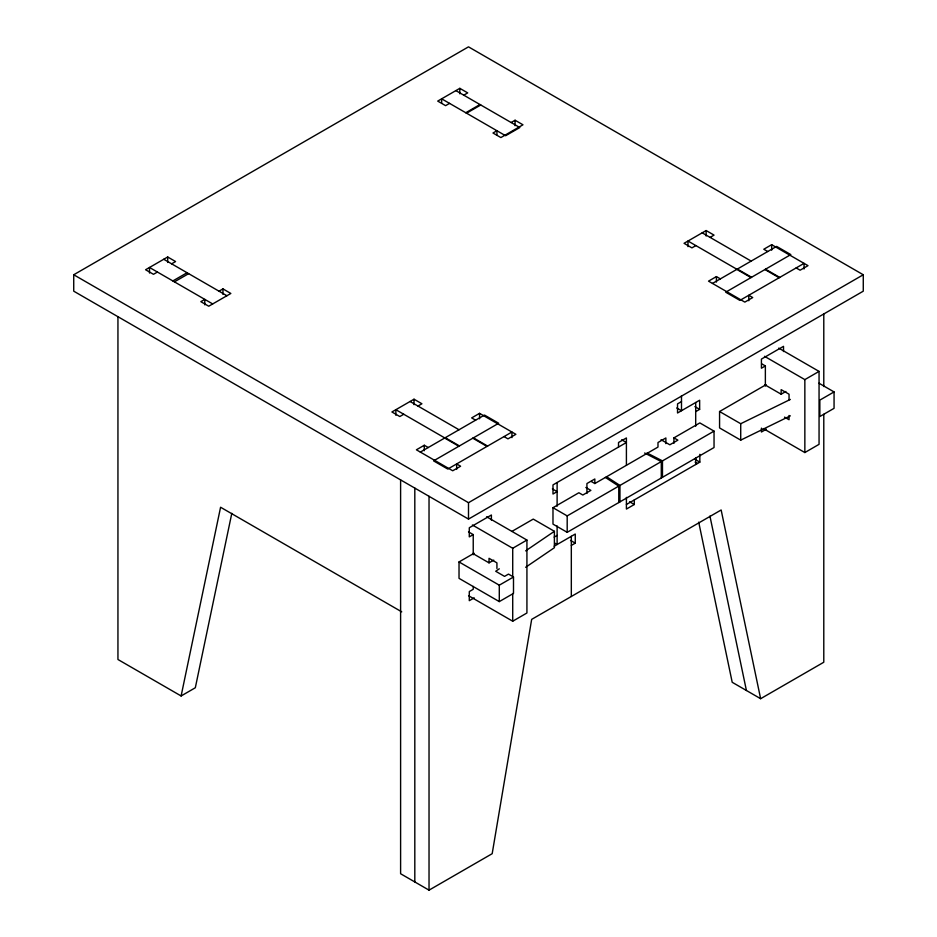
<?xml version="1.0" encoding="UTF-8"?>
<svg xmlns="http://www.w3.org/2000/svg" width="937" height="937" viewBox="0 0 937 937"><rect width="100%" height="100%" fill="white"/><g stroke="black" fill="none" stroke-linecap="round" stroke-linejoin="round"><path stroke-width="1.41" d="M117.945 316.706L117.945 659.496L181.11 695.968L220.582 507.245L401.739 611.838M231.802 513.335L195.318 687.758L181.11 695.968M499.292 568.818L495.696 571.265L504.551 576.384L508.498 574.1L513.499 576.993L513.499 593.402L499.292 601.601L459.025 578.352L459.025 561.942L474.122 553.228M525.645 550.874L554.388 531.302L533.247 519.098L511.86 531.443M525.645 567.283L554.388 547.712L554.388 531.302M73.73 274.764L468.5 46.85L863.27 274.764L863.27 291.173L468.5 519.098L73.73 291.173L73.73 274.764L468.5 502.689L863.27 274.764M171.635 263.824L175.582 261.552L167.688 256.984L145.575 269.751L153.481 274.307L157.428 272.035M463.768 95.164L467.715 92.892L459.809 88.336L437.708 101.091L445.602 105.658L449.549 103.375M172.853 280.936L187.06 272.737M465.771 112.733L479.978 104.534M174.434 281.85L188.642 273.651M466.556 113.19L480.775 104.991M219.012 291.173L222.959 288.901L230.853 293.457L208.74 306.223L200.846 301.667L204.793 299.383L204.793 304.853M511.133 122.513L515.081 120.241L522.975 124.797L500.873 137.563L492.979 133.007L496.926 130.723L496.926 134.823M417.972 406.049L421.919 403.765L414.025 399.209L391.912 411.975L399.806 416.532L403.753 414.248M710.094 237.389L714.041 235.105L706.147 230.549L684.045 243.315L691.939 247.872L695.886 245.599M428.232 447.523L424.285 445.251L416.391 449.807L452.712 470.772L460.606 466.216L456.659 463.944L456.659 469.414M504.024 436.583L507.971 438.867L515.877 434.311L479.557 413.346L471.662 417.902L475.609 420.174M720.366 278.875L716.418 276.591L708.524 281.147L744.833 302.112L752.727 297.556L748.78 295.284L748.78 300.754M796.157 267.935L800.104 270.207L807.999 265.651L771.678 244.686L763.784 249.242L767.731 251.514M420.338 452.091L484.488 415.056L498.695 423.255L433.562 460.863L447.769 469.062L511.93 432.027L511.93 437.626M712.471 283.431L776.621 246.396L790.828 254.595L725.695 292.203L739.902 300.402L804.051 263.367L804.051 268.966M681.492 401.598L677.533 403.882L677.533 412.994L699.646 400.228L699.646 409.352L695.699 411.624M473.232 554.751L473.232 534.594L469.285 536.878L469.285 527.754L491.398 514.999L491.398 520.199M765.365 386.091L765.365 365.934L761.418 368.218L761.418 359.094L783.519 346.339L783.519 351.539M673.937 443.342L673.937 437.872L699.834 422.915L714.041 431.125L714.041 447.535L567.19 532.321L552.982 524.111L552.982 507.702L578.879 492.745L582.826 495.029L590.884 490.379L585.848 487.474M591.27 481.489L594.831 483.539L657.985 447.078L657.985 442.522L665.879 437.954L665.879 443.634M790.348 415.841L740.722 440.132L719.569 427.928L719.569 411.519L766.115 384.65M552.982 507.702L567.19 515.9L714.041 431.125M472.377 524.978L512.715 548.274L526.922 540.063L526.922 612.997L512.715 621.208L468.594 595.733M764.51 356.318L804.848 379.614L819.055 371.403L819.055 444.337L804.848 452.548L763.245 428.525M472.752 553.462L489.032 562.856L493.764 560.127M764.873 384.802L781.153 394.196L785.897 391.467M554.154 537.112L557.117 535.402M554.154 546.224L575.271 534.031L575.271 543.144L571.324 545.428M626.408 504.504L699.834 462.117L699.834 454.304M634.302 499.948L634.302 504.504L626.408 509.072L626.408 497.383M474.204 597.853L469.285 600.687L469.285 591.575L473.232 589.291L473.232 586.421M766.325 429.193L761.418 432.027L761.418 428.127M459.025 561.942L499.292 585.192L513.499 576.993M834.059 391.924L819.84 400.122L819.84 416.532L834.059 408.333L834.059 391.924L818.95 383.198M400.603 479.896L400.603 873.741L429.029 890.15L492.183 853.689L531.666 619.38L721.15 509.986L760.633 698.697L823.787 662.236L823.787 414.259M719.569 411.519L740.722 423.723L790.348 399.431M647.057 452.993L662.471 460.899L662.471 477.308M644.597 453.016L661.288 461.578L661.288 477.999M765.529 269.2L779.748 277.411M455.862 90.608L519.824 127.537L505.605 135.736L441.655 98.818L441.655 103.011M702.2 232.833L751.158 261.095M764.943 269.54L779.151 277.75M737.372 269.048L751.579 277.258M736.939 269.294L687.992 241.032L687.992 246.63M736.775 269.387L750.994 277.598M778.717 348.119L819.055 371.403M761.816 363.884L765.365 365.934M784.538 417.117L789.048 419.729L789.048 415.466M694.903 406.611L699.646 409.352M676.748 407.982L681.492 410.711L681.492 395.765M673.937 437.872L677.884 440.144L669.826 444.794L661.03 439.711M695.102 459.388L699.834 462.117M695.102 462.117L697.468 463.487M621.664 439.781L626.408 442.51L552.982 484.909L552.982 494.022L557.117 491.632L552.385 488.903M629.57 501.775L634.302 504.504M163.741 259.268L226.906 295.741M410.078 401.493L459.025 429.755M473.408 437.86L487.615 446.071M472.81 438.2L487.017 446.41M445.239 437.708L459.446 445.918M212.687 303.939L149.522 267.478L149.522 273.065M444.817 437.954L395.859 409.692L395.859 415.29M444.653 438.047L458.861 446.258M570.539 540.415L575.271 543.144M554.751 543.144L557.117 544.514L557.117 525.938M486.596 516.779L526.922 540.063M760.633 698.697L732.207 682.288L698.709 522.167M468.5 531.865L473.232 534.594M606.544 476.734L619.954 485.448L619.954 501.857M605.349 477.413L618.771 486.127L618.771 502.537M709.93 516.076L746.414 690.499M823.787 313.602L823.787 386.536M804.848 379.614L804.848 452.548M789.048 399.865L789.048 394.196L781.153 389.64L781.153 394.196M771.678 244.686L771.678 250.156M740.722 423.723L740.722 440.132M716.418 276.591L716.418 282.06M706.147 230.549L706.147 236.019M695.699 402.512L695.699 426.218M695.699 457.994L695.699 464.506M626.408 465.302L626.408 437.954L618.514 442.51L618.514 447.078M594.831 483.539L594.831 478.983L586.925 483.539L586.925 493.471M571.324 536.315L571.324 596.482M567.19 515.9L567.19 532.321M557.117 482.52L557.117 506.226M515.081 120.241L515.081 125.71M512.715 548.274L512.715 577.438M512.715 593.484L512.715 621.208M499.292 585.192L499.292 601.601M496.926 568.525L496.926 562.856L489.032 558.3L489.032 562.856M479.557 413.346L479.557 418.816M468.5 502.689L468.5 519.098M459.809 88.336L459.809 93.805M429.029 496.305L429.029 890.15M424.285 445.251L424.285 450.72M414.81 488.095L414.81 881.94M414.025 399.209L414.025 404.679M222.959 288.901L222.959 294.37M167.688 256.984L167.688 262.465"/></g></svg>
